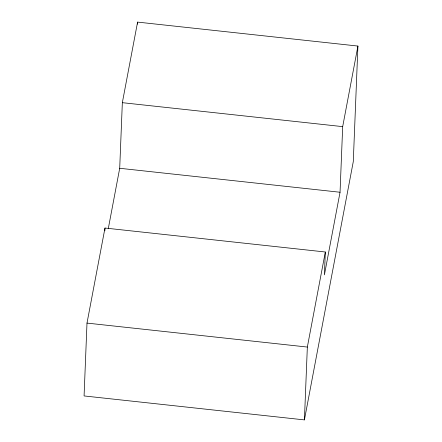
<?xml version="1.0" encoding="UTF-8"?>
<svg xmlns="http://www.w3.org/2000/svg" width="442" height="442" viewBox="0 0 442 442"><rect width="100%" height="100%" fill="white"/><g stroke="black" fill="none" stroke-linecap="round" stroke-linejoin="round"><path stroke-width="0.66" d="M357.926 46.062L342.683 126.633L340.047 192.248L324.406 274.913L325.329 252.001L104.986 228.039L86.997 323.096L84.074 395.938L304.416 419.9L353.285 161.606L357.926 46.062L137.584 22.1L122.34 102.677L119.705 168.286L108.296 228.591M104.876 230.735L104.986 228.039M137.501 24.161L137.584 22.1M304.416 419.9L307.345 347.058L325.329 252.001M122.34 102.677L342.683 126.633M119.705 168.286L340.047 192.248M86.997 323.096L307.345 347.058"/></g></svg>
